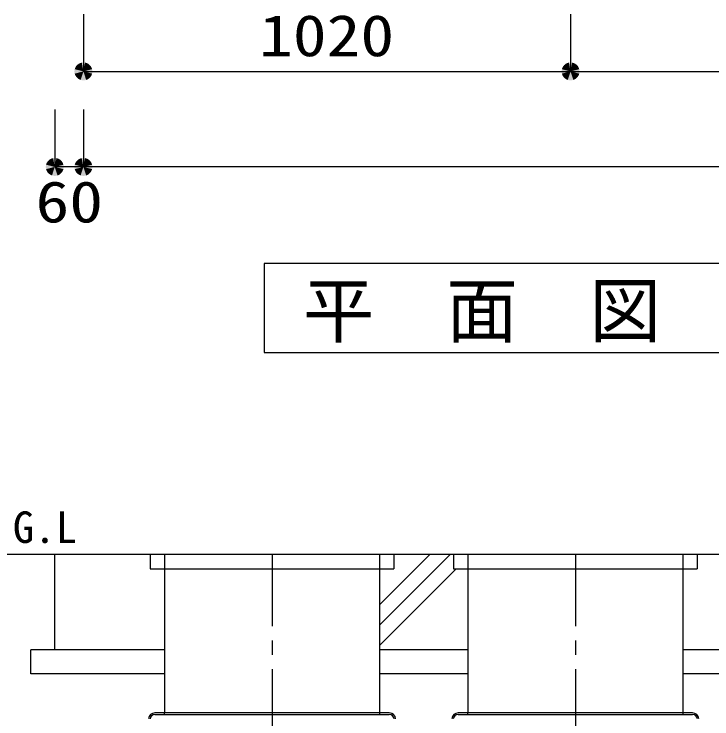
# Model space of a CAD drawing. Units: millimetres, scale not verified. Extents: x -23521 to 8910, y -6308 to 6308.
# Drawn here: x -5996 to -4535, y -1980 to -505 of the extents above; entities that cross this region are included whole.
import ezdxf
from ezdxf.enums import TextEntityAlignment as Align

# ---------------------------------------------------------------- set-up
doc = ezdxf.new("R2010")
doc.units = ezdxf.units.MM
doc.header["$LTSCALE"] = 30
doc.linetypes.add('CHAIN1', pattern=[8, 5, -1, 1, -1])
for name, color, linetype, lineweight in [('0-1_空気管', 3, 'Continuous', 25), ('0-E_機器', 2, 'Continuous', 25), ('1-8_00クル-フ-6寸法', 132, 'Continuous', 25)]:
    doc.layers.add(name, color=color, linetype=linetype, lineweight=lineweight)
doc.styles.add('ＭＳ ゴシック', font='')
doc.styles.get('ＭＳ ゴシック').set_extended_font_data('MS Gothic')

msp = doc.modelspace()

# ---------------------------------------------------------------- linework, layer by layer
at = {"layer": '0-1_空気管'}
for p, q in [((-5710.65, -1636.09), (-5710.65, -1666.09)), ((-5680.65, -1636.09), (-5680.65, -1967.89)), ((-5230.65, -1636.09), (-5230.65, -1967.89)), ((-5200.65, -1636.09), (-5200.65, -1666.09)), ((-5075.65, -1636.09), (-5075.65, -1666.09)), ((-5045.65, -1636.09), (-5045.65, -1967.89)), ((-4595.64, -1636.09), (-4595.64, -1967.89)), ((-4565.64, -1636.09), (-4565.64, -1666.09)), ((-5710.65, -1666.09), (-5200.65, -1666.09)), ((-5075.65, -1666.09), (-4565.64, -1666.09)), ((-5210.14, -1967.89), (-5701.16, -1967.89)), ((-5701.16, -1971.09), (-5210.14, -1971.09)), ((-5680.65, -1971.09), (-5680.65, -1967.89)), ((-5230.65, -1967.89), (-5230.65, -1971.09)), ((-4575.13, -1967.89), (-5066.16, -1967.89)), ((-5066.16, -1971.09), (-4575.13, -1971.09)), ((-5045.65, -1971.09), (-5045.65, -1967.89)), ((-4595.65, -1967.89), (-4595.65, -1971.09))]:
    msp.add_line(p, q, dxfattribs=at)
at = {"layer": '0-1_空気管', "linetype": 'CHAIN1'}
for p, q in [((-5455.65, -1636.09), (-5455.65, -2366.38)), ((-4820.65, -1636.09), (-4820.65, -2366.38))]:
    msp.add_line(p, q, dxfattribs=at)
at = {"layer": '0-1_空気管'}
msp.add_lwpolyline([(-3443.19, -1213.43), (-3443.19, -1027.12), (-5472.52, -1027.12), (-5472.52, -1213.43)], close=True, dxfattribs=at)
for centre, radius, start, end in [((-5701.16, -1981.09), 13.2, 90, 177), ((-5701.16, -1981.09), 10, 90, 177), ((-5210.14, -1981.09), 13.2, 3, 90), ((-5210.14, -1981.09), 10, 3, 90), ((-5066.16, -1981.09), 13.2, 90, 177), ((-5066.16, -1981.09), 10, 90, 177), ((-4575.13, -1981.09), 13.2, 3, 90), ((-4575.13, -1981.09), 10, 3, 90)]:
    msp.add_arc(centre, radius, start, end, dxfattribs=at)
at = {"layer": '0-E_機器'}
for p, q in [((-1468.11, -1636.09), (-6130.33, -1636.09)), ((-5910.66, -1836.09), (-5910.66, -1636.09)), ((-5082.59, -1636.09), (-5230.65, -1784.15)), ((-5124.99, -1636.09), (-5230.65, -1741.75)), ((-5070.19, -1666.09), (-5230.65, -1826.55)), ((-5960.66, -1886.09), (-5960.66, -1836.09)), ((-5680.65, -1836.09), (-5960.66, -1836.09)), ((-5045.65, -1836.09), (-5230.65, -1836.09)), ((-4370.65, -1836.09), (-4595.64, -1836.09)), ((-5680.65, -1886.09), (-5960.66, -1886.09)), ((-5045.65, -1886.09), (-5230.65, -1886.09)), ((-4370.65, -1886.09), (-4595.64, -1886.09))]:
    msp.add_line(p, q, dxfattribs=at)
at = {"layer": '1-8_00クル-フ-6寸法', "color": 4}
for p, q in [((-5850.65, -504.59), (-5850.65, -624.59)), ((-4830.63, -504.59), (-4830.63, -624.59)), ((-4830.63, -504.59), (-4830.63, -624.59)), ((-5850.65, -624.59), (-4830.63, -624.59)), ((-4830.63, -624.59), (-3890.63, -624.59)), ((-5910.65, -704.59), (-5910.65, -824.59)), ((-5850.65, -704.59), (-5850.65, -824.59)), ((-5850.65, -704.59), (-5850.65, -824.59)), ((-5850.65, -824.59), (-5910.65, -824.59)), ((-2880.61, -824.59), (-5850.65, -824.59))]:
    msp.add_line(p, q, dxfattribs=at)
at = {"layer": '1-8_00クル-フ-6寸法'}
for points in [[(-5850.65, -624.59), (-5868.81, -619.93), (-5868.08, -617.69)], [(-5850.65, -624.59), (-5868.08, -617.69), (-5867.08, -615.56)], [(-5850.65, -624.59), (-5867.08, -615.56), (-5865.82, -613.57)], [(-5850.65, -624.59), (-5865.82, -613.57), (-5864.31, -611.76)], [(-5850.65, -624.59), (-5864.31, -611.76), (-5862.6, -610.15)], [(-5850.65, -624.59), (-5862.6, -610.15), (-5860.69, -608.76)], [(-5850.65, -624.59), (-5860.69, -608.76), (-5858.63, -607.63)], [(-5850.65, -624.59), (-5858.63, -607.63), (-5856.44, -606.76)], [(-5850.65, -624.59), (-5856.44, -606.76), (-5854.16, -606.18)], [(-5850.65, -624.59), (-5854.16, -606.18), (-5851.82, -605.88)], [(-5850.65, -624.59), (-5851.82, -605.88), (-5849.47, -605.88)], [(-5850.65, -624.59), (-5849.47, -605.88), (-5847.13, -606.18)], [(-5850.65, -624.59), (-5847.13, -606.18), (-5844.85, -606.76)], [(-5850.65, -624.59), (-5844.85, -606.76), (-5842.66, -607.63)], [(-5850.65, -624.59), (-5842.66, -607.63), (-5840.6, -608.76)], [(-5850.65, -624.59), (-5840.6, -608.76), (-5838.69, -610.15)], [(-5850.65, -624.59), (-5838.69, -610.15), (-5836.98, -611.76)], [(-5850.65, -624.59), (-5836.98, -611.76), (-5835.48, -613.57)], [(-5850.65, -624.59), (-5835.48, -613.57), (-5834.22, -615.56)], [(-5850.65, -624.59), (-5834.22, -615.56), (-5833.21, -617.69)], [(-5850.65, -624.59), (-5833.21, -617.69), (-5832.49, -619.93)], [(-4830.63, -624.59), (-4848.79, -619.93), (-4848.06, -617.69)], [(-4830.63, -624.59), (-4848.79, -619.93), (-4848.06, -617.69)], [(-4830.63, -624.59), (-4848.06, -617.69), (-4847.06, -615.56)], [(-4830.63, -624.59), (-4848.06, -617.69), (-4847.06, -615.56)], [(-4830.63, -624.59), (-4847.06, -615.56), (-4845.8, -613.57)], [(-4830.63, -624.59), (-4847.06, -615.56), (-4845.8, -613.57)], [(-4830.63, -624.59), (-4845.8, -613.57), (-4844.3, -611.76)], [(-4830.63, -624.59), (-4845.8, -613.57), (-4844.3, -611.76)], [(-4830.63, -624.59), (-4844.3, -611.76), (-4842.58, -610.15)], [(-4830.63, -624.59), (-4844.3, -611.76), (-4842.58, -610.15)], [(-4830.63, -624.59), (-4842.58, -610.15), (-4840.68, -608.76)], [(-4830.63, -624.59), (-4842.58, -610.15), (-4840.68, -608.76)], [(-4830.63, -624.59), (-4840.68, -608.76), (-4838.61, -607.63)], [(-4830.63, -624.59), (-4840.68, -608.76), (-4838.61, -607.63)], [(-4830.63, -624.59), (-4838.61, -607.63), (-4836.42, -606.76)], [(-4830.63, -624.59), (-4838.61, -607.63), (-4836.42, -606.76)], [(-4830.63, -624.59), (-4836.42, -606.76), (-4834.14, -606.18)], [(-4830.63, -624.59), (-4836.42, -606.76), (-4834.14, -606.18)], [(-4830.63, -624.59), (-4834.14, -606.18), (-4831.81, -605.88)], [(-4830.63, -624.59), (-4834.14, -606.18), (-4831.81, -605.88)], [(-4830.63, -624.59), (-4831.81, -605.88), (-4829.45, -605.88)], [(-4830.63, -624.59), (-4831.81, -605.88), (-4829.45, -605.88)], [(-4830.63, -624.59), (-4829.45, -605.88), (-4827.12, -606.18)], [(-4830.63, -624.59), (-4829.45, -605.88), (-4827.12, -606.18)], [(-4830.63, -624.59), (-4827.12, -606.18), (-4824.83, -606.76)], [(-4830.63, -624.59), (-4827.12, -606.18), (-4824.83, -606.76)], [(-4830.63, -624.59), (-4824.83, -606.76), (-4822.65, -607.63)], [(-4830.63, -624.59), (-4824.83, -606.76), (-4822.65, -607.63)], [(-4830.63, -624.59), (-4822.65, -607.63), (-4820.58, -608.76)], [(-4830.63, -624.59), (-4822.65, -607.63), (-4820.58, -608.76)], [(-4830.63, -624.59), (-4820.58, -608.76), (-4818.68, -610.15)], [(-4830.63, -624.59), (-4820.58, -608.76), (-4818.68, -610.15)], [(-4830.63, -624.59), (-4818.68, -610.15), (-4816.96, -611.76)], [(-4830.63, -624.59), (-4818.68, -610.15), (-4816.96, -611.76)], [(-4830.63, -624.59), (-4816.96, -611.76), (-4815.46, -613.57)], [(-4830.63, -624.59), (-4816.96, -611.76), (-4815.46, -613.57)], [(-4830.63, -624.59), (-4815.46, -613.57), (-4814.2, -615.56)], [(-4830.63, -624.59), (-4815.46, -613.57), (-4814.2, -615.56)], [(-4830.63, -624.59), (-4814.2, -615.56), (-4813.2, -617.69)], [(-4830.63, -624.59), (-4814.2, -615.56), (-4813.2, -617.69)], [(-4830.63, -624.59), (-4813.2, -617.69), (-4812.47, -619.93)], [(-4830.63, -624.59), (-4813.2, -617.69), (-4812.47, -619.93)], [(-5850.65, -624.59), (-5869.4, -624.59), (-5869.25, -622.24)], [(-5850.65, -624.59), (-5869.25, -626.94), (-5869.4, -624.59)], [(-5850.65, -624.59), (-5869.25, -622.24), (-5868.81, -619.93)], [(-5850.65, -624.59), (-5868.81, -629.26), (-5869.25, -626.94)], [(-5850.65, -624.59), (-5868.08, -631.5), (-5868.81, -629.26)], [(-5850.65, -624.59), (-5867.08, -633.63), (-5868.08, -631.5)], [(-5850.65, -624.59), (-5865.82, -635.62), (-5867.08, -633.63)], [(-5850.65, -624.59), (-5864.31, -637.43), (-5865.82, -635.62)], [(-5850.65, -624.59), (-5862.6, -639.04), (-5864.31, -637.43)], [(-5850.65, -624.59), (-5860.69, -640.43), (-5862.6, -639.04)], [(-5850.65, -624.59), (-5858.63, -641.56), (-5860.69, -640.43)], [(-5850.65, -624.59), (-5856.44, -642.43), (-5858.63, -641.56)], [(-5850.65, -624.59), (-5854.16, -643.01), (-5856.44, -642.43)], [(-5850.65, -624.59), (-5851.82, -643.31), (-5854.16, -643.01)], [(-5850.65, -624.59), (-5849.47, -643.31), (-5851.82, -643.31)], [(-5850.65, -624.59), (-5832.49, -619.93), (-5832.04, -622.24)], [(-5850.65, -624.59), (-5832.04, -622.24), (-5831.9, -624.59)], [(-5850.65, -624.59), (-5847.13, -643.01), (-5849.47, -643.31)], [(-5850.65, -624.59), (-5844.85, -642.43), (-5847.13, -643.01)], [(-5850.65, -624.59), (-5842.66, -641.56), (-5844.85, -642.43)], [(-5850.65, -624.59), (-5840.6, -640.43), (-5842.66, -641.56)], [(-5850.65, -624.59), (-5838.69, -639.04), (-5840.6, -640.43)], [(-5850.65, -624.59), (-5836.98, -637.43), (-5838.69, -639.04)], [(-5850.65, -624.59), (-5835.48, -635.62), (-5836.98, -637.43)], [(-5850.65, -624.59), (-5834.22, -633.63), (-5835.48, -635.62)], [(-5850.65, -624.59), (-5833.21, -631.5), (-5834.22, -633.63)], [(-5850.65, -624.59), (-5832.49, -629.26), (-5833.21, -631.5)], [(-5850.65, -624.59), (-5832.04, -626.94), (-5832.49, -629.26)], [(-5850.65, -624.59), (-5831.9, -624.59), (-5832.04, -626.94)], [(-4830.63, -624.59), (-4849.38, -624.59), (-4849.23, -622.24)], [(-4830.63, -624.59), (-4849.38, -624.59), (-4849.23, -622.24)], [(-4830.63, -624.59), (-4849.23, -626.94), (-4849.38, -624.59)], [(-4830.63, -624.59), (-4849.23, -626.94), (-4849.38, -624.59)], [(-4830.63, -624.59), (-4849.23, -622.24), (-4848.79, -619.93)], [(-4830.63, -624.59), (-4849.23, -622.24), (-4848.79, -619.93)], [(-4830.63, -624.59), (-4848.79, -629.26), (-4849.23, -626.94)], [(-4830.63, -624.59), (-4848.79, -629.26), (-4849.23, -626.94)], [(-4830.63, -624.59), (-4848.06, -631.5), (-4848.79, -629.26)], [(-4830.63, -624.59), (-4848.06, -631.5), (-4848.79, -629.26)], [(-4830.63, -624.59), (-4847.06, -633.63), (-4848.06, -631.5)], [(-4830.63, -624.59), (-4847.06, -633.63), (-4848.06, -631.5)], [(-4830.63, -624.59), (-4845.8, -635.62), (-4847.06, -633.63)], [(-4830.63, -624.59), (-4845.8, -635.62), (-4847.06, -633.63)], [(-4830.63, -624.59), (-4844.3, -637.43), (-4845.8, -635.62)], [(-4830.63, -624.59), (-4844.3, -637.43), (-4845.8, -635.62)], [(-4830.63, -624.59), (-4842.58, -639.04), (-4844.3, -637.43)], [(-4830.63, -624.59), (-4842.58, -639.04), (-4844.3, -637.43)], [(-4830.63, -624.59), (-4840.68, -640.43), (-4842.58, -639.04)], [(-4830.63, -624.59), (-4840.68, -640.43), (-4842.58, -639.04)], [(-4830.63, -624.59), (-4838.61, -641.56), (-4840.68, -640.43)], [(-4830.63, -624.59), (-4838.61, -641.56), (-4840.68, -640.43)], [(-4830.63, -624.59), (-4836.42, -642.43), (-4838.61, -641.56)], [(-4830.63, -624.59), (-4836.42, -642.43), (-4838.61, -641.56)], [(-4830.63, -624.59), (-4834.14, -643.01), (-4836.42, -642.43)], [(-4830.63, -624.59), (-4834.14, -643.01), (-4836.42, -642.43)], [(-4830.63, -624.59), (-4831.81, -643.31), (-4834.14, -643.01)], [(-4830.63, -624.59), (-4831.81, -643.31), (-4834.14, -643.01)], [(-4830.63, -624.59), (-4829.45, -643.31), (-4831.81, -643.31)], [(-4830.63, -624.59), (-4829.45, -643.31), (-4831.81, -643.31)], [(-4830.63, -624.59), (-4812.47, -619.93), (-4812.03, -622.24)], [(-4830.63, -624.59), (-4812.47, -619.93), (-4812.03, -622.24)], [(-4830.63, -624.59), (-4812.03, -622.24), (-4811.88, -624.59)], [(-4830.63, -624.59), (-4812.03, -622.24), (-4811.88, -624.59)], [(-4830.63, -624.59), (-4827.12, -643.01), (-4829.45, -643.31)], [(-4830.63, -624.59), (-4824.83, -642.43), (-4827.12, -643.01)], [(-4830.63, -624.59), (-4822.65, -641.56), (-4824.83, -642.43)], [(-4830.63, -624.59), (-4820.58, -640.43), (-4822.65, -641.56)], [(-4830.63, -624.59), (-4818.68, -639.04), (-4820.58, -640.43)], [(-4830.63, -624.59), (-4816.96, -637.43), (-4818.68, -639.04)], [(-4830.63, -624.59), (-4815.46, -635.62), (-4816.96, -637.43)], [(-4830.63, -624.59), (-4814.2, -633.63), (-4815.46, -635.62)], [(-4830.63, -624.59), (-4813.2, -631.5), (-4814.2, -633.63)], [(-4830.63, -624.59), (-4812.47, -629.26), (-4813.2, -631.5)], [(-4830.63, -624.59), (-4812.03, -626.94), (-4812.47, -629.26)], [(-4830.63, -624.59), (-4811.88, -624.59), (-4812.03, -626.94)], [(-4830.63, -624.59), (-4827.12, -643.01), (-4829.45, -643.31)], [(-4830.63, -624.59), (-4824.83, -642.43), (-4827.12, -643.01)], [(-4830.63, -624.59), (-4822.65, -641.56), (-4824.83, -642.43)], [(-4830.63, -624.59), (-4820.58, -640.43), (-4822.65, -641.56)], [(-4830.63, -624.59), (-4818.68, -639.04), (-4820.58, -640.43)], [(-4830.63, -624.59), (-4816.96, -637.43), (-4818.68, -639.04)], [(-4830.63, -624.59), (-4815.46, -635.62), (-4816.96, -637.43)], [(-4830.63, -624.59), (-4814.2, -633.63), (-4815.46, -635.62)], [(-4830.63, -624.59), (-4813.2, -631.5), (-4814.2, -633.63)], [(-4830.63, -624.59), (-4812.47, -629.26), (-4813.2, -631.5)], [(-4830.63, -624.59), (-4812.03, -626.94), (-4812.47, -629.26)], [(-4830.63, -624.59), (-4811.88, -624.59), (-4812.03, -626.94)], [(-5910.65, -824.59), (-5924.31, -811.76), (-5922.6, -810.15)], [(-5910.65, -824.59), (-5922.6, -810.15), (-5920.69, -808.76)], [(-5910.65, -824.59), (-5920.69, -808.76), (-5918.63, -807.63)], [(-5910.65, -824.59), (-5918.63, -807.63), (-5916.44, -806.76)], [(-5910.65, -824.59), (-5916.44, -806.76), (-5914.16, -806.18)], [(-5910.65, -824.59), (-5914.16, -806.18), (-5911.82, -805.88)], [(-5910.65, -824.59), (-5911.82, -805.88), (-5909.47, -805.88)], [(-5910.65, -824.59), (-5909.47, -805.88), (-5907.13, -806.18)], [(-5910.65, -824.59), (-5907.13, -806.18), (-5904.85, -806.76)], [(-5910.65, -824.59), (-5904.85, -806.76), (-5902.66, -807.63)], [(-5910.65, -824.59), (-5902.66, -807.63), (-5900.6, -808.76)], [(-5910.65, -824.59), (-5900.6, -808.76), (-5898.69, -810.15)], [(-5910.65, -824.59), (-5898.69, -810.15), (-5896.98, -811.76)], [(-5850.65, -824.59), (-5864.31, -811.76), (-5862.6, -810.15)], [(-5850.65, -824.59), (-5864.31, -811.76), (-5862.6, -810.15)], [(-5850.65, -824.59), (-5862.6, -810.15), (-5860.69, -808.76)], [(-5850.65, -824.59), (-5862.6, -810.15), (-5860.69, -808.76)], [(-5850.65, -824.59), (-5860.69, -808.76), (-5858.63, -807.63)], [(-5850.65, -824.59), (-5860.69, -808.76), (-5858.63, -807.63)], [(-5850.65, -824.59), (-5858.63, -807.63), (-5856.44, -806.76)], [(-5850.65, -824.59), (-5858.63, -807.63), (-5856.44, -806.76)], [(-5850.65, -824.59), (-5856.44, -806.76), (-5854.16, -806.18)], [(-5850.65, -824.59), (-5856.44, -806.76), (-5854.16, -806.18)], [(-5850.65, -824.59), (-5854.16, -806.18), (-5851.82, -805.88)], [(-5850.65, -824.59), (-5854.16, -806.18), (-5851.82, -805.88)], [(-5850.65, -824.59), (-5851.82, -805.88), (-5849.47, -805.88)], [(-5850.65, -824.59), (-5851.82, -805.88), (-5849.47, -805.88)], [(-5850.65, -824.59), (-5849.47, -805.88), (-5847.13, -806.18)], [(-5850.65, -824.59), (-5849.47, -805.88), (-5847.13, -806.18)], [(-5850.65, -824.59), (-5847.13, -806.18), (-5844.85, -806.76)], [(-5850.65, -824.59), (-5847.13, -806.18), (-5844.85, -806.76)], [(-5850.65, -824.59), (-5844.85, -806.76), (-5842.66, -807.63)], [(-5850.65, -824.59), (-5844.85, -806.76), (-5842.66, -807.63)], [(-5850.65, -824.59), (-5842.66, -807.63), (-5840.6, -808.76)], [(-5850.65, -824.59), (-5842.66, -807.63), (-5840.6, -808.76)], [(-5850.65, -824.59), (-5840.6, -808.76), (-5838.69, -810.15)], [(-5850.65, -824.59), (-5840.6, -808.76), (-5838.69, -810.15)], [(-5850.65, -824.59), (-5838.69, -810.15), (-5836.98, -811.76)], [(-5850.65, -824.59), (-5838.69, -810.15), (-5836.98, -811.76)], [(-5910.65, -824.59), (-5929.4, -824.59), (-5929.25, -822.24)], [(-5910.65, -824.59), (-5929.25, -826.94), (-5929.4, -824.59)], [(-5910.65, -824.59), (-5929.25, -822.24), (-5928.81, -819.93)], [(-5910.65, -824.59), (-5928.81, -829.26), (-5929.25, -826.94)], [(-5910.65, -824.59), (-5928.81, -819.93), (-5928.08, -817.69)], [(-5910.65, -824.59), (-5928.08, -831.5), (-5928.81, -829.26)], [(-5910.65, -824.59), (-5928.08, -817.69), (-5927.08, -815.56)], [(-5910.65, -824.59), (-5927.08, -833.63), (-5928.08, -831.5)], [(-5910.65, -824.59), (-5927.08, -815.56), (-5925.82, -813.57)], [(-5910.65, -824.59), (-5925.82, -835.62), (-5927.08, -833.63)], [(-5910.65, -824.59), (-5925.82, -813.57), (-5924.31, -811.76)], [(-5910.65, -824.59), (-5924.31, -837.43), (-5925.82, -835.62)], [(-5910.65, -824.59), (-5922.6, -839.04), (-5924.31, -837.43)], [(-5910.65, -824.59), (-5920.69, -840.43), (-5922.6, -839.04)], [(-5910.65, -824.59), (-5918.63, -841.56), (-5920.69, -840.43)], [(-5910.65, -824.59), (-5916.44, -842.43), (-5918.63, -841.56)], [(-5910.65, -824.59), (-5914.16, -843.01), (-5916.44, -842.43)], [(-5910.65, -824.59), (-5911.82, -843.31), (-5914.16, -843.01)], [(-5910.65, -824.59), (-5909.47, -843.31), (-5911.82, -843.31)], [(-5910.65, -824.59), (-5896.98, -811.76), (-5895.48, -813.57)], [(-5910.65, -824.59), (-5895.48, -813.57), (-5894.22, -815.56)], [(-5910.65, -824.59), (-5894.22, -815.56), (-5893.21, -817.69)], [(-5910.65, -824.59), (-5893.21, -817.69), (-5892.49, -819.93)], [(-5910.65, -824.59), (-5892.49, -819.93), (-5892.04, -822.24)], [(-5910.65, -824.59), (-5892.04, -822.24), (-5891.9, -824.59)], [(-5910.65, -824.59), (-5907.13, -843.01), (-5909.47, -843.31)], [(-5910.65, -824.59), (-5904.85, -842.43), (-5907.13, -843.01)], [(-5910.65, -824.59), (-5902.66, -841.56), (-5904.85, -842.43)], [(-5910.65, -824.59), (-5900.6, -840.43), (-5902.66, -841.56)], [(-5910.65, -824.59), (-5898.69, -839.04), (-5900.6, -840.43)], [(-5910.65, -824.59), (-5896.98, -837.43), (-5898.69, -839.04)], [(-5910.65, -824.59), (-5895.48, -835.62), (-5896.98, -837.43)], [(-5910.65, -824.59), (-5894.22, -833.63), (-5895.48, -835.62)], [(-5910.65, -824.59), (-5893.21, -831.5), (-5894.22, -833.63)], [(-5910.65, -824.59), (-5892.49, -829.26), (-5893.21, -831.5)], [(-5910.65, -824.59), (-5892.04, -826.94), (-5892.49, -829.26)], [(-5910.65, -824.59), (-5891.9, -824.59), (-5892.04, -826.94)], [(-5850.65, -824.59), (-5869.4, -824.59), (-5869.25, -822.24)], [(-5850.65, -824.59), (-5869.4, -824.59), (-5869.25, -822.24)], [(-5850.65, -824.59), (-5869.25, -826.94), (-5869.4, -824.59)], [(-5850.65, -824.59), (-5869.25, -826.94), (-5869.4, -824.59)], [(-5850.65, -824.59), (-5869.25, -822.24), (-5868.81, -819.93)], [(-5850.65, -824.59), (-5869.25, -822.24), (-5868.81, -819.93)], [(-5850.65, -824.59), (-5868.81, -829.26), (-5869.25, -826.94)], [(-5850.65, -824.59), (-5868.81, -829.26), (-5869.25, -826.94)], [(-5850.65, -824.59), (-5868.81, -819.93), (-5868.08, -817.69)], [(-5850.65, -824.59), (-5868.81, -819.93), (-5868.08, -817.69)], [(-5850.65, -824.59), (-5868.08, -831.5), (-5868.81, -829.26)], [(-5850.65, -824.59), (-5868.08, -831.5), (-5868.81, -829.26)], [(-5850.65, -824.59), (-5868.08, -817.69), (-5867.08, -815.56)], [(-5850.65, -824.59), (-5868.08, -817.69), (-5867.08, -815.56)], [(-5850.65, -824.59), (-5867.08, -833.63), (-5868.08, -831.5)], [(-5850.65, -824.59), (-5867.08, -833.63), (-5868.08, -831.5)], [(-5850.65, -824.59), (-5867.08, -815.56), (-5865.82, -813.57)], [(-5850.65, -824.59), (-5867.08, -815.56), (-5865.82, -813.57)], [(-5850.65, -824.59), (-5865.82, -835.62), (-5867.08, -833.63)], [(-5850.65, -824.59), (-5865.82, -835.62), (-5867.08, -833.63)], [(-5850.65, -824.59), (-5865.82, -813.57), (-5864.31, -811.76)], [(-5850.65, -824.59), (-5865.82, -813.57), (-5864.31, -811.76)], [(-5850.65, -824.59), (-5864.31, -837.43), (-5865.82, -835.62)], [(-5850.65, -824.59), (-5864.31, -837.43), (-5865.82, -835.62)], [(-5850.65, -824.59), (-5862.6, -839.04), (-5864.31, -837.43)], [(-5850.65, -824.59), (-5862.6, -839.04), (-5864.31, -837.43)], [(-5850.65, -824.59), (-5860.69, -840.43), (-5862.6, -839.04)], [(-5850.65, -824.59), (-5860.69, -840.43), (-5862.6, -839.04)], [(-5850.65, -824.59), (-5858.63, -841.56), (-5860.69, -840.43)], [(-5850.65, -824.59), (-5858.63, -841.56), (-5860.69, -840.43)], [(-5850.65, -824.59), (-5856.44, -842.43), (-5858.63, -841.56)], [(-5850.65, -824.59), (-5856.44, -842.43), (-5858.63, -841.56)], [(-5850.65, -824.59), (-5854.16, -843.01), (-5856.44, -842.43)], [(-5850.65, -824.59), (-5854.16, -843.01), (-5856.44, -842.43)], [(-5850.65, -824.59), (-5851.82, -843.31), (-5854.16, -843.01)], [(-5850.65, -824.59), (-5851.82, -843.31), (-5854.16, -843.01)], [(-5850.65, -824.59), (-5849.47, -843.31), (-5851.82, -843.31)], [(-5850.65, -824.59), (-5849.47, -843.31), (-5851.82, -843.31)], [(-5850.65, -824.59), (-5836.98, -811.76), (-5835.48, -813.57)], [(-5850.65, -824.59), (-5836.98, -811.76), (-5835.48, -813.57)], [(-5850.65, -824.59), (-5835.48, -813.57), (-5834.22, -815.56)], [(-5850.65, -824.59), (-5835.48, -813.57), (-5834.22, -815.56)], [(-5850.65, -824.59), (-5834.22, -815.56), (-5833.21, -817.69)], [(-5850.65, -824.59), (-5834.22, -815.56), (-5833.21, -817.69)], [(-5850.65, -824.59), (-5833.21, -817.69), (-5832.49, -819.93)], [(-5850.65, -824.59), (-5833.21, -817.69), (-5832.49, -819.93)], [(-5850.65, -824.59), (-5832.49, -819.93), (-5832.04, -822.24)], [(-5850.65, -824.59), (-5832.49, -819.93), (-5832.04, -822.24)], [(-5850.65, -824.59), (-5832.04, -822.24), (-5831.9, -824.59)], [(-5850.65, -824.59), (-5832.04, -822.24), (-5831.9, -824.59)], [(-5850.65, -824.59), (-5847.13, -843.01), (-5849.47, -843.31)], [(-5850.65, -824.59), (-5844.85, -842.43), (-5847.13, -843.01)], [(-5850.65, -824.59), (-5842.66, -841.56), (-5844.85, -842.43)], [(-5850.65, -824.59), (-5840.6, -840.43), (-5842.66, -841.56)], [(-5850.65, -824.59), (-5838.69, -839.04), (-5840.6, -840.43)], [(-5850.65, -824.59), (-5836.98, -837.43), (-5838.69, -839.04)], [(-5850.65, -824.59), (-5835.48, -835.62), (-5836.98, -837.43)], [(-5850.65, -824.59), (-5834.22, -833.63), (-5835.48, -835.62)], [(-5850.65, -824.59), (-5833.21, -831.5), (-5834.22, -833.63)], [(-5850.65, -824.59), (-5832.49, -829.26), (-5833.21, -831.5)], [(-5850.65, -824.59), (-5832.04, -826.94), (-5832.49, -829.26)], [(-5850.65, -824.59), (-5831.9, -824.59), (-5832.04, -826.94)], [(-5850.65, -824.59), (-5847.13, -843.01), (-5849.47, -843.31)], [(-5850.65, -824.59), (-5844.85, -842.43), (-5847.13, -843.01)], [(-5850.65, -824.59), (-5842.66, -841.56), (-5844.85, -842.43)], [(-5850.65, -824.59), (-5840.6, -840.43), (-5842.66, -841.56)], [(-5850.65, -824.59), (-5838.69, -839.04), (-5840.6, -840.43)], [(-5850.65, -824.59), (-5836.98, -837.43), (-5838.69, -839.04)], [(-5850.65, -824.59), (-5835.48, -835.62), (-5836.98, -837.43)], [(-5850.65, -824.59), (-5834.22, -833.63), (-5835.48, -835.62)], [(-5850.65, -824.59), (-5833.21, -831.5), (-5834.22, -833.63)], [(-5850.65, -824.59), (-5832.49, -829.26), (-5833.21, -831.5)], [(-5850.65, -824.59), (-5832.04, -826.94), (-5832.49, -829.26)], [(-5850.65, -824.59), (-5831.9, -824.59), (-5832.04, -826.94)]]:
    msp.add_solid(points, dxfattribs=at)

# ---------------------------------------------------------------- texts
at = {"layer": '0-1_空気管', "color": 4, "style": 'ＭＳ ゴシック'}
for s, height, p in [('平\u3000面\u3000図', 110, (-5391.27, -1213.4)), ('G.L', 65.98, (-5998.52, -1631.71))]:
    msp.add_text(s, height=height, dxfattribs=at).set_placement(p, align=Align.BOTTOM_LEFT)
at = {"layer": '1-8_00クル-フ-6寸法', "color": 3, "style": 'ＭＳ ゴシック', "width": 1.2}
for s, p in [('1020', (-5482.92, -618.75)), ('60', (-5950.93, -966.9))]:
    msp.add_text(s, height=86.66, dxfattribs=at).set_placement(p, align=Align.BOTTOM_LEFT)

doc.saveas('drawing.dxf')
